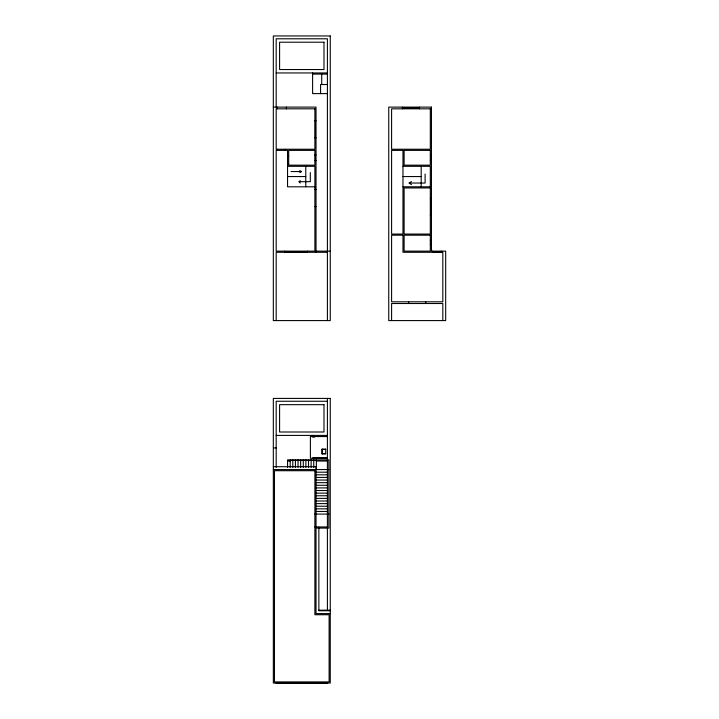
<?xml version="1.0" encoding="UTF-8"?>
<svg xmlns="http://www.w3.org/2000/svg" width="719" height="719" viewBox="0 0 719 719"><rect width="100%" height="100%" fill="white"/><g stroke="black" fill="none" stroke-linecap="round" stroke-linejoin="round"><path stroke-width="1.08" d="M300.254 183.039L299.059 181.682L300.254 180.631M411.439 184.648L409.165 183.039L411.439 181.521M299.85 172.578L301.486 171.544L299.796 170.601M276.177 72.952L327.406 72.952M312.603 74.093L327.406 74.093M327.406 84.509L320.575 84.509L320.575 93.614M327.406 93.614L312.603 93.614L312.603 72.952M273.328 107.113L316.027 107.113L316.027 252.279M402.406 107.967L419.483 107.967M314.886 120.774L316.027 120.774M314.886 137.85L316.027 137.85M314.886 154.927L316.027 154.927M430.304 154.927L431.445 154.927M287.555 156.068L288.696 156.068M314.886 160.625L316.027 160.625M430.304 160.625L431.445 160.625M287.555 164.04L288.696 164.04M287.555 166.314L314.886 166.314L314.886 251.138L276.177 251.138L276.177 150.379L287.555 150.379L287.555 186.805L314.886 186.805M402.973 166.314L430.304 166.314L430.304 234.061L404.114 234.061L404.114 187.947L430.304 187.947M291.006 171.544L301.486 171.544M287.555 176.559L305.773 176.559M402.973 176.559L421.19 176.559M299.059 181.682L310.311 181.682L310.311 172.578M409.165 183.039L425.109 183.039L425.109 174.034M402.973 186.805L430.304 186.805M314.886 189.483L316.027 189.483M430.304 198.192L431.445 198.192M314.886 206.569L316.027 206.569M430.304 215.269L431.445 215.269M430.304 240.317L431.445 240.317M430.304 244.586L431.445 244.586M316.027 251.138L330.255 251.138M284.715 251.704L307.48 251.704M432.577 251.704L441.691 251.704M327.406 252.279L276.177 252.279L276.177 320.584M327.406 401.256L276.177 401.256L276.177 467.404M276.177 435.417L327.406 435.417M327.406 436.55L310.392 436.55L310.392 458.282L327.406 458.282M312.603 437.008L314.724 437.008M273.328 447.937L276.177 447.937M322.283 449.474L325.698 449.474M322.283 453.572L325.698 453.572M312.603 457.832L327.406 457.832M290.179 460.466L316.369 460.466M287.555 461.032L290.179 461.032M316.369 461.032L327.406 461.032M273.328 466.721L316.027 466.721L316.027 526.955M273.328 469.57L328.835 469.57M316.027 472.194L327.406 472.194M316.027 474.81L327.406 474.81M316.027 477.425L327.406 477.425M316.027 480.049L327.406 480.049M316.027 482.665L327.406 482.665M316.027 485.28L327.406 485.28M316.027 487.904L327.406 487.904M316.027 490.52L327.406 490.52M316.027 493.135L327.406 493.135M316.027 495.759L327.406 495.759M316.027 498.375L327.406 498.375M316.027 500.999L327.406 500.999M316.027 503.615L327.406 503.615M316.027 506.23L327.406 506.23M316.027 508.854L327.406 508.854M316.027 511.47L327.406 511.47M314.886 514.085L328.835 514.085M314.886 526.955L327.406 526.955L327.406 398.416M318.868 610.179L330.255 610.179M330.255 610.755L318.868 610.755L318.868 527.162M330.255 613.595L316.027 613.595L316.027 528.097L328.835 528.097L328.835 459.89L287.555 459.89L287.555 467.44M276.177 682.879L327.406 682.879M442.823 320.584L442.823 303.508L391.594 303.508L391.594 320.584M441.691 251.138L441.691 252.279M432.577 251.138L432.577 252.279M430.87 154.927L430.87 160.625M430.87 198.192L430.87 215.269M430.87 240.317L430.87 244.586M425.747 301.8L425.747 303.508M421.19 166.314L421.19 186.805M419.483 107.113L419.483 108.821M408.671 301.8L408.671 303.508M402.406 107.113L402.406 108.821M327.406 320.584L327.406 38.799L276.177 38.799L276.177 107.113M327.406 527.297L327.406 610.251M327.406 682.592L327.406 683.05M326.723 457.832L326.723 458.282M322.283 449.132L322.283 453.914M321.717 74.093L321.717 84.509M318.337 457.832L318.337 458.282M316.369 459.89L316.369 469.57M315.452 120.774L315.452 137.85M315.452 154.927L315.452 160.625M313.745 459.89L313.745 467.422M312.603 435.417L312.603 436.55M311.129 459.89L311.129 467.422M308.505 459.89L308.505 467.422M307.48 251.138L307.48 252.279M305.89 459.89L305.89 467.422M305.773 166.314L305.773 186.805M303.274 459.89L303.274 467.422M300.65 459.89L300.65 467.422M298.034 459.89L298.034 467.422M295.419 459.89L295.419 467.422M292.795 459.89L292.795 467.422M290.179 459.89L290.179 467.44M286.423 107.113L286.423 108.821M285.281 149.237L285.281 150.379M284.715 251.138L284.715 252.279M277.309 107.113L277.309 108.821M277.309 149.237L277.309 150.379M276.177 682.592L276.177 683.05M330.255 35.95L273.328 35.95L273.328 320.584L330.255 320.584L330.255 35.95M323.99 42.214L279.592 42.214L279.592 69.536L323.99 69.536L323.99 42.214M431.445 107.113L388.745 107.113L388.745 320.584L445.672 320.584L445.672 251.138L431.445 251.138L431.445 107.113M314.886 108.821L276.177 108.821L276.177 149.237L314.886 149.237L314.886 108.821M430.304 108.821L391.594 108.821L391.594 149.237L430.304 149.237L430.304 108.821M314.886 150.379L288.696 150.379L288.696 165.172L314.886 165.172L314.886 150.379M402.973 150.379L391.594 150.379L391.594 234.061L402.973 234.061L402.973 150.379M430.304 150.379L404.114 150.379L404.114 165.172L430.304 165.172L430.304 150.379M402.973 235.194L391.594 235.194L391.594 301.8L442.823 301.8L442.823 252.279L402.973 252.279L402.973 235.194M430.304 235.194L404.114 235.194L404.114 251.138L430.304 251.138L430.304 235.194M330.255 398.416L273.328 398.416L273.328 683.05L330.255 683.05L330.255 398.416M323.99 404.671L279.592 404.671L279.592 432.002L323.99 432.002L323.99 404.671M325.698 449.132L321.941 449.132L321.941 453.914L325.698 453.914L325.698 449.132M314.886 470.711L274.469 470.711L274.469 681.909L329.113 681.909L329.113 614.736L314.886 614.736L314.886 470.711"/></g></svg>
